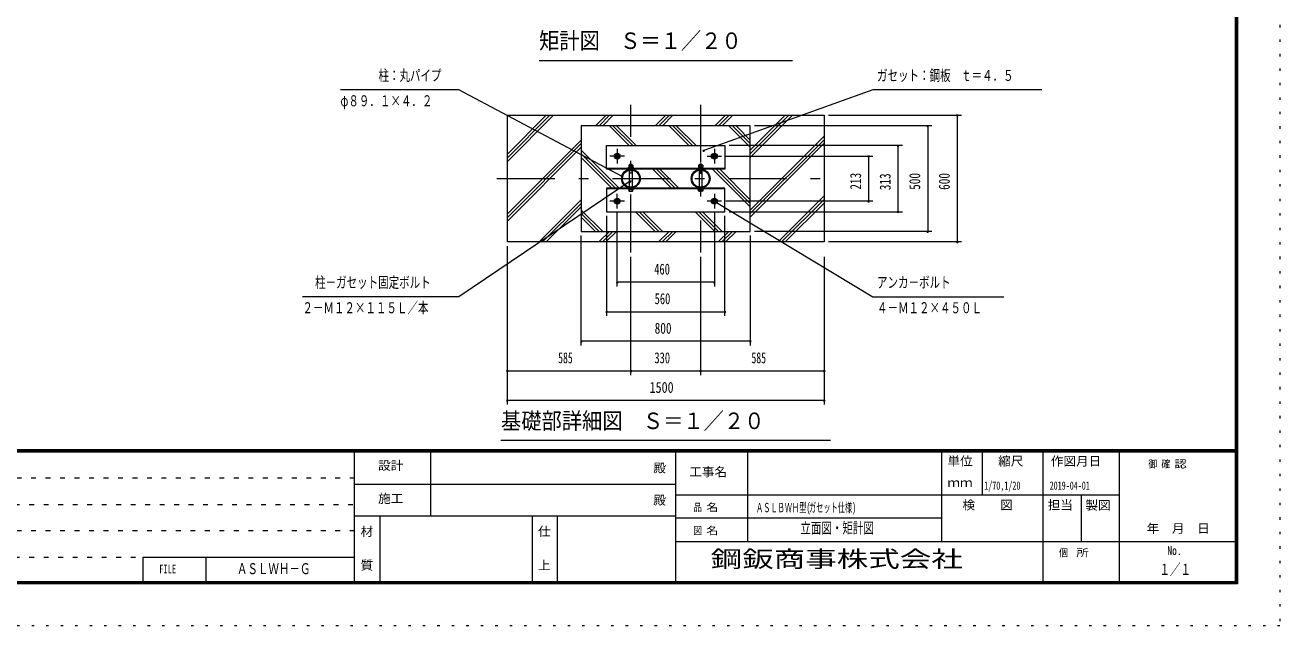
# Model space of a CAD drawing. Units: millimetres, scale not verified, with parts at other scales. Extents: x -31546 to 31551, y -14700 to 14700.
# Drawn here: x 10761 to 31551, y -14700 to -4742 of the extents above; entities that cross this region are included whole.
import ezdxf
from ezdxf.enums import TextEntityAlignment as Align

# ---------------------------------------------------------------- set-up
doc = ezdxf.new("R2010")
doc.units = ezdxf.units.MM
doc.header["$LTSCALE"] = 80
for name, pattern in [('USER1', [3, 1, -2]), ('USER3', [24, 12, -5, 2, -5]), ('USER4', [3, 0.5, -2.5])]:
    doc.linetypes.add(name, pattern=pattern)
doc.layers.add('0-1_0-F1TEXT', color=7, linetype='Continuous')
doc.layers.add('0-E_2-5DIM', color=7, linetype='Continuous')
for name, color, linetype, lineweight in [('0-6_2-02BOLD', 7, 'Continuous', 18), ('0-8_2-22CENTER', 3, 'USER3', 18), ('0-9_2-42THIN', 4, 'Continuous', 18), ('0-A_2-52DIM', 3, 'Continuous', 18), ('0-B_2-62HATCH', 2, 'Continuous', 18), ('0-C_F-F1PAPER', 5, 'Continuous', 18), ('0-D_F-E_J_ADD', 5, 'USER4', 18)]:
    doc.layers.add(name, color=color, linetype=linetype, lineweight=lineweight)
doc.styles.add('ＭＳ ゴシック', font='')
doc.styles.get('ＭＳ ゴシック').set_extended_font_data('MS Gothic')

msp = doc.modelspace()

# ---------------------------------------------------------------- linework, layer by layer
at = {"layer": '0-6_2-02BOLD'}
for p, q in [((20777.52, -7062.05), (20777.52, -7052.14)), ((20781.34, -7097.05), (20781.34, -7065.21)), ((20815.69, -7097.05), (20815.69, -7065.21)), ((21932.52, -7052.14), (21974.52, -7052.14)), ((21936.34, -7065.21), (21936.34, -7097.05)), ((21970.69, -7097.05), (21970.69, -7065.21)), ((21987.87, -7065.21), (21987.87, -7097.05)), ((20396.02, -7115.6), (22356.03, -7115.6)), ((20760.9, -7107.54), (20760.9, -7097.05)), ((20777.52, -7426.75), (20777.52, -7147.44)), ((20819.52, -7198.09), (20777.52, -7198.09)), ((20788.02, -7107.54), (20798.52, -7097.05)), ((20798.52, -7107.54), (20809.02, -7097.05)), ((20819.52, -7147.44), (20819.52, -7426.75)), ((20840.52, -7107.54), (20840.52, -7115.6)), ((21911.52, -7107.54), (21911.52, -7115.6)), ((21915.9, -7097.05), (21915.9, -7107.54)), ((21932.52, -7426.75), (21932.52, -7147.44)), ((21932.52, -7198.09), (21974.52, -7198.09)), ((21943.02, -7107.54), (21953.52, -7097.05)), ((21953.52, -7107.54), (21964.02, -7097.05)), ((21974.52, -7147.44), (21974.52, -7426.75)), ((22356.03, -7458.6), (20396.02, -7458.6)), ((20781.34, -7491.48), (20781.34, -7466.65)), ((20815.69, -7466.65), (20815.69, -7491.48)), ((21911.52, -7466.65), (21911.52, -7458.6)), ((21936.34, -7491.48), (21936.34, -7466.65)), ((21970.69, -7466.65), (21970.69, -7491.48))]:
    msp.add_line(p, q, dxfattribs=at)
for points in [[(18751.02, -8337.1), (18751.02, -6237.1), (24001.02, -6237.1), (24001.02, -8337.1)], [(19976.02, -8162.1), (22776.02, -8162.1), (22776.02, -6412.1), (19976.02, -6412.1)], [(20396.02, -7131.35), (20396.02, -6739.35), (22356.03, -6739.35), (22356.03, -7131.35)], [(20588.2, -6944.1), (20553.84, -6944.1), (20536.67, -6914.35), (20553.84, -6884.6), (20588.2, -6884.6), (20605.38, -6914.35)], [(22198.2, -6944.1), (22163.85, -6944.1), (22146.67, -6914.35), (22163.85, -6884.6), (22198.2, -6884.6), (22215.37, -6914.35)], [(22356.03, -7834.85), (22356.03, -7442.85), (20396.02, -7442.85), (20396.02, -7834.85)], [(20588.2, -7630.1), (20605.38, -7659.85), (20588.2, -7689.6), (20553.84, -7689.6), (20536.67, -7659.85), (20553.84, -7630.1)], [(22163.85, -7689.6), (22198.2, -7689.6), (22215.37, -7659.85), (22198.2, -7630.1), (22163.85, -7630.1), (22146.67, -7659.85)]]:
    msp.add_lwpolyline(points, close=True, dxfattribs=at)
for points in [[(20827.39, -7062.05), (20769.65, -7062.05), (20764.17, -7065.21), (20764.17, -7097.05)], [(20819.52, -7062.05), (20819.52, -7052.14), (20777.52, -7052.14), (20784.52, -7045.14), (20812.52, -7045.14), (20819.52, -7052.14)], [(20827.39, -7062.05), (20832.87, -7065.21), (20832.87, -7097.05)], [(21987.87, -7065.21), (21982.39, -7062.05), (21924.65, -7062.05), (21919.17, -7065.21), (21919.17, -7097.05)], [(21974.52, -7062.05), (21974.52, -7052.14), (21967.52, -7045.14), (21939.53, -7045.14), (21932.52, -7052.14), (21932.52, -7062.05)], [(20840.52, -7107.54), (20756.52, -7107.54), (20756.52, -7115.6)], [(20760.9, -7097.05), (20836.14, -7097.05), (20836.14, -7107.54)], [(21911.52, -7107.54), (21995.51, -7107.54), (21995.51, -7115.6)], [(21991.14, -7107.54), (21991.14, -7097.05), (21915.9, -7097.05)], [(20840.52, -7458.6), (20840.52, -7466.65), (20756.52, -7466.65), (20756.52, -7458.6)], [(20764.17, -7466.65), (20764.17, -7491.48), (20769.65, -7494.65), (20827.39, -7494.65), (20832.87, -7491.48), (20832.87, -7466.65)], [(21911.52, -7466.65), (21995.51, -7466.65), (21995.51, -7458.6)], [(21982.39, -7494.65), (21924.65, -7494.65), (21919.17, -7491.48), (21919.17, -7466.65)], [(21987.87, -7466.65), (21987.87, -7491.48), (21982.39, -7494.65)]]:
    msp.add_lwpolyline(points, dxfattribs=at)
for centre, radius in [((20571.02, -6914.35), 49), ((20571.02, -6914.35), 37.62), ((20571.02, -6914.35), 28.88), ((20571.02, -6914.35), 21), ((22181.02, -6914.35), 49), ((22181.02, -6914.35), 37.62), ((22181.02, -6914.35), 28.88), ((22181.02, -6914.35), 21), ((20798.52, -7287.1), 155.93), ((20798.52, -7287.1), 141.22), ((21953.52, -7287.1), 155.93), ((21953.52, -7287.1), 141.22), ((20571.02, -7659.85), 49), ((20571.02, -7659.85), 37.62), ((20571.02, -7659.85), 28.88), ((20571.02, -7659.85), 21), ((22181.02, -7659.85), 49), ((22181.02, -7659.85), 37.62), ((22181.02, -7659.85), 28.88), ((22181.02, -7659.85), 21)]:
    msp.add_circle(centre, radius, dxfattribs=at)
for centre, radius, start, end in [((20772.76, -7075.29), 13.24, 49.5701, 90), ((20798.52, -7110.27), 48.23, 69.13593, 110.86406), ((20824.29, -7075.29), 13.24, 90, 130.42989), ((21927.76, -7075.29), 13.24, 49.5701, 90), ((21953.52, -7110.27), 48.23, 69.13593, 110.86406), ((21979.29, -7075.29), 13.24, 90, 130.42989), ((20772.76, -7481.41), 13.24, 270, 310.42989), ((20798.52, -7446.42), 48.23, 249.13593, 290.86406), ((20824.29, -7481.41), 13.24, 229.5701, 270), ((21927.76, -7481.41), 13.24, 270, 310.42989), ((21953.52, -7446.42), 48.23, 249.13593, 290.86406), ((21979.29, -7481.41), 13.24, 229.5701, 270)]:
    msp.add_arc(centre, radius, start, end, dxfattribs=at)
at = {"layer": '0-8_2-22CENTER'}
for p, q in [((20798.52, -8512.1), (20798.52, -6062.09)), ((21953.52, -6062.1), (21953.52, -8512.1)), ((20571.02, -6794.84), (20571.02, -7033.85)), ((22181.02, -6794.84), (22181.02, -7033.85)), ((20690.53, -6914.35), (20451.51, -6914.35)), ((22061.51, -6914.35), (22300.53, -6914.35)), ((18576.02, -7287.1), (24176.02, -7287.1)), ((20690.53, -7659.85), (20451.51, -7659.85)), ((20571.02, -7779.35), (20571.02, -7540.34)), ((22300.53, -7659.85), (22061.51, -7659.85)), ((22181.02, -7540.34), (22181.02, -7779.35))]:
    msp.add_line(p, q, dxfattribs=at)
at = {"layer": '0-9_2-42THIN'}
for p, q in [((20782.77, -7046.89), (20782.77, -7062.05)), ((20814.27, -7062.05), (20814.27, -7046.89)), ((21937.77, -7046.89), (21937.77, -7062.05)), ((21969.27, -7062.05), (21969.27, -7046.89))]:
    msp.add_line(p, q, dxfattribs=at)
for points in [[(20777.52, -7207.18), (20782.77, -7198.09), (20782.77, -7146.75)], [(20814.27, -7146.75), (20814.27, -7198.09), (20819.52, -7207.18)], [(21937.77, -7146.75), (21937.77, -7198.09), (21932.52, -7207.18)], [(21974.52, -7207.18), (21969.27, -7198.09), (21969.27, -7146.75)]]:
    msp.add_lwpolyline(points, dxfattribs=at)
for centre in [(20571.02, -6914.35), (22181.02, -6914.35), (20571.02, -7659.85), (22181.02, -7659.85)]:
    msp.add_circle(centre, 15.75, dxfattribs=at)
at = {"layer": '0-A_2-52DIM'}
for p, q in [((19276.02, -5327.1), (23476.02, -5327.1)), ((24806.02, -5817.1), (22004.3, -6820.08)), ((27606.02, -5817.1), (24806.01, -5817.1)), ((25786.02, -6412.1), (22846.02, -6412.1)), ((24071.02, -6237.1), (26276.02, -6237.1)), ((25730.02, -6412.1), (25702.02, -6412.1)), ((25716.02, -6412.1), (25716.02, -8162.1)), ((26220.02, -6237.1), (26192.02, -6237.1)), ((26206.02, -6237.1), (26206.02, -8337.1)), ((22018.3, -6820.08), (21990.3, -6820.08)), ((25296.02, -6739.35), (22426.03, -6739.35)), ((25240.02, -6739.35), (25212.02, -6739.35)), ((25226.02, -7834.85), (25226.02, -6739.35)), ((22370.53, -6914.35), (24806.02, -6914.35)), ((24750.02, -6914.35), (24722.02, -6914.35)), ((24736.02, -6914.35), (24736.02, -7659.85)), ((20667.67, -7251.66), (20639.67, -7251.66)), ((20801.27, -7329.82), (20773.27, -7329.82)), ((22201.73, -7667.12), (22173.73, -7667.12)), ((22187.73, -7667.12), (24806.02, -9247.1)), ((24806.02, -7659.85), (22370.53, -7659.85)), ((24750.02, -7659.85), (24722.02, -7659.85)), ((20571.02, -9072.1), (20571.02, -7849.36)), ((22181.02, -7849.36), (22181.02, -9072.1)), ((22426.03, -7834.85), (25296.02, -7834.85)), ((25240.02, -7834.85), (25212.02, -7834.85)), ((20396.02, -7904.85), (20396.02, -9562.1)), ((22356.03, -9562.1), (22356.03, -7904.85)), ((19976.02, -10052.1), (19976.02, -8232.1)), ((22776.02, -8232.1), (22776.02, -10052.1)), ((25786.02, -8162.1), (22846.02, -8162.1)), ((25730.02, -8162.1), (25702.02, -8162.1)), ((18751.02, -11032.1), (18751.02, -8407.1)), ((26276.02, -8337.1), (24071.02, -8337.1)), ((26220.02, -8337.1), (26192.02, -8337.1)), ((20798.52, -10542.1), (20798.52, -8582.1)), ((21953.52, -8582.1), (21953.52, -10542.1)), ((24001.02, -8582.1), (24001.02, -11032.1)), ((20585.02, -9002.1), (20557.02, -9002.1)), ((22181.02, -9002.1), (20571.02, -9002.1)), ((22195.02, -9002.1), (22167.02, -9002.1)), ((24806.02, -9247.1), (26976.02, -9247.1)), ((20410.02, -9492.1), (20382.02, -9492.1)), ((20396.02, -9492.1), (22356.03, -9492.1)), ((22370.03, -9492.1), (22342.03, -9492.1)), ((19990.02, -9982.1), (19962.02, -9982.1)), ((22776.02, -9982.09), (19976.02, -9982.09)), ((22790.02, -9982.1), (22762.02, -9982.1)), ((18765.02, -10472.1), (18737.02, -10472.1)), ((18751.02, -10472.1), (24001.02, -10472.1)), ((20812.52, -10472.1), (20784.52, -10472.1)), ((21967.52, -10472.1), (21939.52, -10472.1)), ((24015.02, -10472.1), (23987.02, -10472.1)), ((18765.02, -10962.1), (18737.02, -10962.1)), ((24001.02, -10962.1), (18751.02, -10962.1)), ((24015.02, -10962.1), (23987.02, -10962.1)), ((24106.02, -11627.09), (18646.02, -11627.09))]:
    msp.add_line(p, q, dxfattribs=at)
for points in [[(20653.67, -7251.66), (17946.02, -5817.1), (15986.01, -5817.1)], [(20787.27, -7329.82), (17946.02, -9247.1), (15356.01, -9247.1)]]:
    msp.add_lwpolyline(points, dxfattribs=at)
for centre in [(25716.02, -6412.1), (26206.02, -6237.1), (22004.3, -6820.08), (25226.02, -6739.35), (24736.02, -6914.35), (20653.67, -7251.66), (20787.27, -7329.82), (22187.73, -7667.12), (24736.02, -7659.85), (25226.02, -7834.85), (25716.02, -8162.1), (26206.02, -8337.1), (20571.02, -9002.1), (22181.02, -9002.1), (20396.02, -9492.1), (22356.03, -9492.1), (19976.02, -9982.1), (22776.02, -9982.1), (18751.02, -10472.1), (20798.52, -10472.1), (21953.52, -10472.1), (24001.02, -10472.1), (18751.02, -10962.1), (24001.02, -10962.1)]:
    msp.add_arc(centre, 14, 180, 0, dxfattribs=at)
at = {"layer": '0-B_2-62HATCH'}
for p, q in [((19396.77, -6237.1), (18751.02, -6882.85)), ((18751.02, -6942.25), (19456.17, -6237.1)), ((19515.57, -6237.1), (18751.02, -7001.65)), ((20211.73, -6412.1), (20386.73, -6237.1)), ((20446.13, -6237.1), (20271.12, -6412.1)), ((20330.52, -6412.1), (20505.52, -6237.1)), ((20768.87, -6739.35), (20441.62, -6412.1)), ((20501.02, -6412.1), (20828.27, -6739.35)), ((20887.67, -6739.35), (20560.42, -6412.1)), ((21376.67, -6237.1), (21201.67, -6412.1)), ((21261.07, -6412.1), (21436.07, -6237.1)), ((21495.47, -6237.1), (21320.46, -6412.1)), ((21431.57, -6412.1), (21758.82, -6739.35)), ((21818.22, -6739.35), (21490.96, -6412.1)), ((21550.36, -6412.1), (21877.62, -6739.35)), ((22191.62, -6412.1), (22366.63, -6237.1)), ((22426.03, -6237.1), (22251.02, -6412.1)), ((22310.42, -6412.1), (22485.42, -6237.1)), ((22421.52, -6412.1), (22776.02, -6766.6)), ((22480.92, -6412.1), (22776.02, -6707.2)), ((22776.02, -6647.8), (22540.32, -6412.1)), ((22776.02, -6817.65), (23356.57, -6237.1)), ((23415.97, -6237.1), (22776.02, -6877.05)), ((22776.02, -6936.44), (23475.37, -6237.1)), ((18751.02, -7872.8), (19976.02, -6647.8)), ((24001.02, -6582.6), (22776.02, -7807.6)), ((22776.02, -7867), (24001.02, -6642)), ((19976.02, -6707.2), (18751.02, -7932.2)), ((18751.02, -7991.6), (19976.02, -6766.6)), ((19976.02, -6817.65), (20601.22, -7442.85)), ((24001.02, -6701.39), (22776.02, -7926.39)), ((20541.82, -7442.85), (19976.02, -6877.05)), ((19976.02, -6936.44), (20482.42, -7442.85)), ((21472.38, -7442.85), (21160.87, -7131.35)), ((21220.27, -7131.35), (21531.77, -7442.85)), ((21591.16, -7442.85), (21279.66, -7131.35)), ((22776.02, -7756.55), (22150.82, -7131.35)), ((22210.22, -7131.35), (22776.02, -7697.15)), ((22776.02, -7637.75), (22269.62, -7131.35)), ((19976.02, -7637.76), (19276.67, -8337.1)), ((23236.47, -8337.1), (24001.02, -7572.55)), ((24001.02, -7631.95), (23295.87, -8337.1)), ((23355.27, -8337.1), (24001.02, -7691.34)), ((19336.07, -8337.1), (19976.02, -7697.15)), ((19976.02, -7756.55), (19395.47, -8337.1)), ((20330.51, -8162.1), (19976.02, -7807.6)), ((19976.02, -7867), (20271.12, -8162.1)), ((20874.43, -7834.85), (21201.67, -8162.1)), ((21261.07, -8162.1), (20933.82, -7834.85)), ((20993.21, -7834.85), (21320.46, -8162.1)), ((22191.62, -8162.1), (21864.37, -7834.85)), ((21923.77, -7834.85), (22251.01, -8162.1)), ((22310.41, -8162.1), (21983.16, -7834.85)), ((20211.73, -8162.1), (19976.02, -7926.39)), ((20266.63, -8337.1), (20441.63, -8162.1)), ((20501.02, -8162.1), (20326.03, -8337.1)), ((20385.42, -8337.1), (20560.42, -8162.1)), ((21431.57, -8162.1), (21256.57, -8337.1)), ((21315.97, -8337.1), (21490.97, -8162.1)), ((21550.37, -8162.1), (21375.37, -8337.1)), ((22246.52, -8337.1), (22421.52, -8162.1)), ((22480.92, -8162.1), (22305.92, -8337.1)), ((22365.31, -8337.1), (22540.32, -8162.1))]:
    msp.add_line(p, q, dxfattribs=at)
at = {"layer": '0-C_F-F1PAPER'}
for p, q in [((30816.13, -11781), (-9293.87, -11781)), ((-9293.87, -11784.5), (30816.13, -11784.5)), ((30816.13, -11788), (-9293.87, -11788)), ((-9293.87, -11791.5), (30816.13, -11791.5)), ((30816.13, -11795), (-9293.87, -11795)), ((-9293.87, -11798.5), (30816.13, -11798.5)), ((30816.13, -11802), (-9293.87, -11802)), ((-9293.87, -11805.5), (30816.13, -11805.5)), ((30816.13, -11809), (-9293.87, -11809)), ((-9293.87, -11812.5), (30816.13, -11812.5)), ((30816.13, -11816), (-9293.87, -11816)), ((16221.14, -14000), (16221.14, -11816)), ((17481.14, -12880), (17481.14, -11816)), ((21541.14, -14000), (21541.14, -11816)), ((22731.14, -11816), (22731.14, -13300)), ((25951.14, -13300), (25951.14, -11816)), ((26616.14, -11816), (26616.14, -12530)), ((27631.14, -14000), (27631.14, -11816)), ((28891.14, -14000), (28891.14, -11816)), ((16221.14, -12348), (21541.14, -12348)), ((21541.14, -12530), (28891.14, -12530)), ((28261.13, -12530), (28261.13, -13300)), ((21541.14, -12880), (16221.14, -12880)), ((16641.13, -12880), (16641.13, -14000)), ((19161.13, -12880), (19161.13, -14000)), ((19581.13, -14000), (19581.13, -12880)), ((25951.14, -12915), (21541.14, -12915)), ((21541.14, -13300), (30851.13, -13300)), ((12709.94, -13563.2), (16221.14, -13563.2)), ((12709.94, -13563.2), (12709.94, -14000)), ((13759.94, -14000), (13759.94, -13563.2))]:
    msp.add_line(p, q, dxfattribs=at)
at = {"layer": '0-C_F-F1PAPER', "color": 6, "linetype": 'USER1'}
for p, q in [((16221.14, -12252.8), (-9328.87, -12252.8)), ((-9328.87, -12689.6), (16221.14, -12689.6)), ((16221.14, -13126.4), (-9328.87, -13126.4)), ((-9328.87, -13563.2), (12709.94, -13563.2))]:
    msp.add_line(p, q, dxfattribs=at)
at = {"layer": '0-C_F-F1PAPER'}
for points in [[(30851.13, -14000), (-9328.87, -14000), (-9328.87, 14140), (30851.13, 14140)], [(30847.63, -13996.5), (30847.63, 14136.5), (-9325.37, 14136.5), (-9325.37, -13996.5)], [(30844.13, -13993), (30844.13, 14133), (-9321.87, 14133), (-9321.87, -13993)], [(30840.63, -13989.5), (-9318.37, -13989.5), (-9318.37, 14129.5), (30840.63, 14129.5)], [(30837.13, -13986), (30837.13, 14126), (-9314.87, 14126), (-9314.87, -13986)], [(30833.63, -13982.5), (-9311.37, -13982.5), (-9311.37, 14122.5), (30833.63, 14122.5)], [(30830.13, -13979), (30830.13, 14119), (-9307.87, 14119), (-9307.87, -13979)], [(30826.63, -13975.5), (-9304.37, -13975.5), (-9304.37, 14115.5), (30826.63, 14115.5)], [(30823.13, -13972), (-9300.87, -13972), (-9300.87, 14112), (30823.13, 14112)], [(30819.63, -13968.5), (-9297.37, -13968.5), (-9297.37, 14108.5), (30819.63, 14108.5)], [(30816.13, -13965), (30816.13, 14105), (-9293.87, 14105), (-9293.87, -13965)]]:
    msp.add_lwpolyline(points, close=True, dxfattribs=at)
at = {"layer": '0-D_F-E_J_ADD'}
msp.add_lwpolyline([(31551.13, -14700), (-10028.87, -14700), (-10028.87, 14700), (31551.13, 14700)], close=True, dxfattribs=at)

# ---------------------------------------------------------------- texts
at = {"layer": '0-1_0-F1TEXT', "style": 'ＭＳ ゴシック'}
for s, height, width, p in [('1/70,1/20', 136.8, 0.65, (26652.79, -12483.38)), ('2019-04-01', 136.8, 0.65, (27736.13, -12483.38)), ('ＡＳＬＢＷＨ型(', 155, 0.55, (22871.14, -12862.5)), ('ガセット仕様)', 155, 0.55, (23747.93, -12862.5)), ('立面図・矩計図', 182.3, 0.7, (23606.14, -13222.63)), ('ＡＳＬＷＨ－Ｇ', 182.3, 0.7, (14270.36, -13896.73)), ('１／１', 182.3, 0.7, (29556.13, -13908.29))]:
    msp.add_text(s, height=height, dxfattribs=dict(at, width=width)).set_placement(p, align=Align.BOTTOM_LEFT)
at = {"layer": '0-A_2-52DIM', "color": 7, "style": 'ＭＳ ゴシック'}
for s, height, width, p in [('矩計図\u3000Ｓ＝１／２０', 273.5, 0.9, (19276.02, -5219.79)), ('柱：丸パイプ', 182.3, 0.7, (16616.01, -5722.23)), ('ガセット：鋼板\u3000ｔ＝４．５', 182.3, 0.7, (24876.01, -5722.23)), ('φ８９．１×４．２', 182.3, 0.7, (15986.01, -6142.23)), ('460', 182.3, 0.7, (21184.47, -8932.09)), ('柱－ガセット固定ボルト', 182.3, 0.7, (15566.01, -9152.23)), ('アンカ－ボルト', 182.3, 0.7, (24876.02, -9152.23)), ('２－Ｍ１２×１１５Ｌ／本', 182.3, 0.7, (15356.01, -9572.23)), ('560', 182.3, 0.7, (21191.31, -9422.09)), ('４－Ｍ１２×４５０Ｌ', 182.3, 0.7, (24876.02, -9572.23)), ('800', 182.3, 0.75, (21192.05, -9912.1)), ('585', 182.3, 0.65, (19592.92, -10402.1)), ('330', 182.3, 0.7, (21187.27, -10402.1)), ('585', 182.3, 0.65, (22795.42, -10402.1)), ('1500', 182.3, 0.8, (21108.64, -10892.1)), ('基礎部詳細図\u3000Ｓ＝１／２０', 273.5, 0.9, (18646.02, -11519.79))]:
    msp.add_text(s, height=height, dxfattribs=dict(at, width=width)).set_placement(p, align=Align.BOTTOM_LEFT)
at = {"layer": '0-A_2-52DIM', "color": 7, "style": 'ＭＳ ゴシック', "width": 0.75}
for s, p in [('213', (24666.02, -7469.04)), ('313', (25156.02, -7478.9)), ('500', (25646.02, -7472.52)), ('600', (26136.02, -7473.1))]:
    msp.add_text(s, height=182.3, rotation=90, dxfattribs=at).set_placement(p, align=Align.BOTTOM_LEFT)
at = {"layer": '0-C_F-F1PAPER', "color": 7, "style": 'ＭＳ ゴシック'}
for s, height, width, p in [('設計', 145.9, 1.05, (16609.64, -12157.36)), ('殿', 145.9, 1.05, (21170.14, -12202.1)), ('工事名', 145.9, 1.05, (21765.13, -12265.1)), ('単位', 145.9, 1.05, (26042.14, -12086.6)), ('縮尺', 145.9, 1.05, (26882.14, -12086.6)), ('作図月日', 145.9, 1.05, (27755.59, -12088.03)), ('御 ', 124, 0.85, (29370.99, -12116.2)), ('確 ', 124, 0.85, (29587.13, -12116.2)), ('認', 124, 1.2, (29803.27, -12116.2)), ('ｍｍ', 145.9, 1.05, (26042.14, -12443.6)), ('施工', 145.9, 1.05, (16609.64, -12706.1)), ('殿', 145.9, 1.05, (21170.14, -12734.1)), ('品 ', 124, 0.85, (21829.89, -12834.5)), ('名', 124, 1.2, (22046.03, -12834.5)), ('検\u3000\u3000図', 145.9, 1.05, (26290.64, -12814.6)), ('担当', 145.9, 1.05, (27704.64, -12814.6)), ('製図', 145.9, 1.05, (28329.01, -12818.04)), ('材', 145.9, 1.05, (16319.14, -13252.1)), ('仕', 145.9, 1.05, (19259.14, -13252.1)), ('図 ', 124, 0.85, (21829.89, -13219.5)), ('名', 124, 1.2, (22046.03, -13219.5)), ('\u3000年\u3000月\u3000日', 145.9, 1.05, (29134.37, -13202.3)), ('個  ', 124, 0.85, (27890.14, -13587)), ('所', 124, 1.2, (28178.32, -13587)), ('No.', 145.9, 0.8, (29685.64, -13567.1)), ('FILE', 145.9, 0.7, (12984.69, -13873.7)), ('質', 145.9, 1.05, (16319.14, -13812.1)), ('上', 145.9, 1.05, (19259.14, -13812.1))]:
    msp.add_text(s, height=height, dxfattribs=dict(at, width=width)).set_placement(p, align=Align.BOTTOM_LEFT)
at = {"layer": '0-E_2-5DIM', "style": 'ＭＳ ゴシック', "width": 1.4}
msp.add_text('鋼鈑商事株式会社', height=273.5, dxfattribs=at).set_placement((22119.63, -13808.88), align=Align.BOTTOM_LEFT)

doc.saveas('drawing.dxf')
